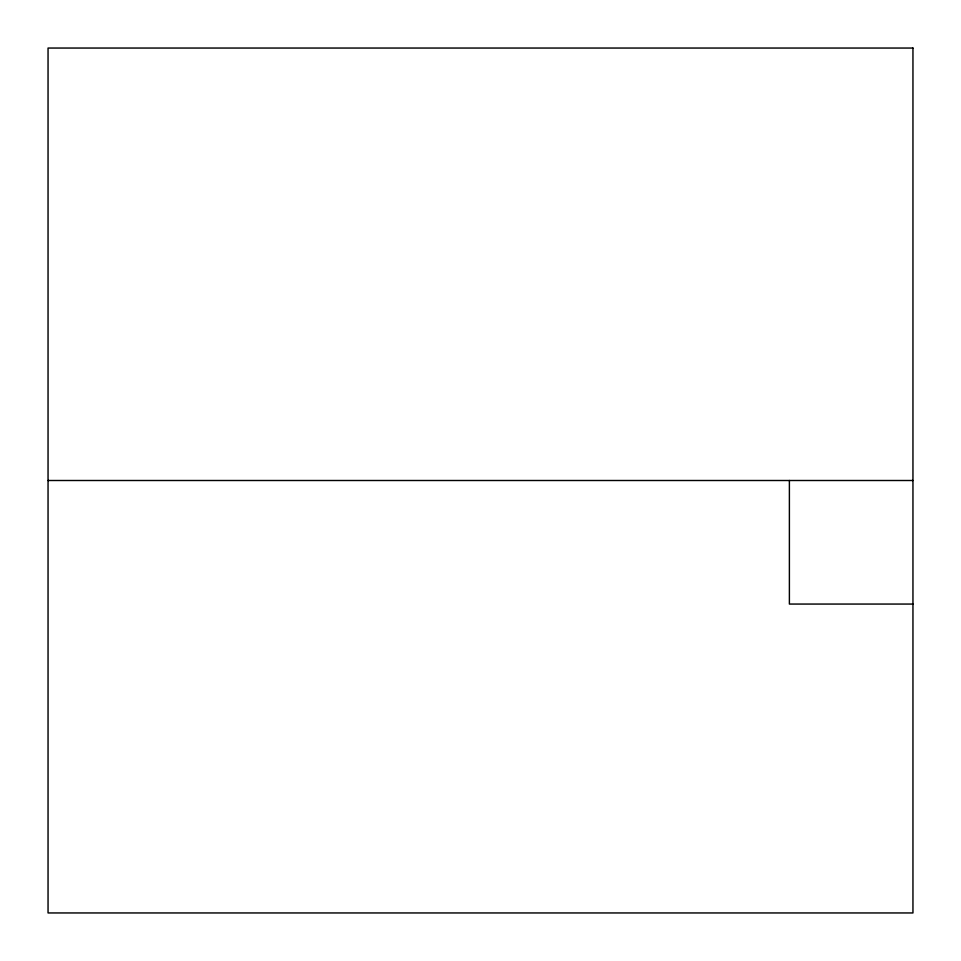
<?xml version="1.0" encoding="UTF-8"?>
<svg xmlns="http://www.w3.org/2000/svg" width="961" height="961" viewBox="0 0 961 961"><rect width="100%" height="100%" fill="white"/><g stroke="black" fill="none" stroke-linecap="round" stroke-linejoin="round"><path stroke-width="1.44" d="M48.05 480.5L912.95 480.5M912.95 604.061L789.389 604.061L789.389 480.5M912.95 48.05L48.05 48.05L48.05 912.95L912.95 912.95L912.95 48.05"/></g></svg>
